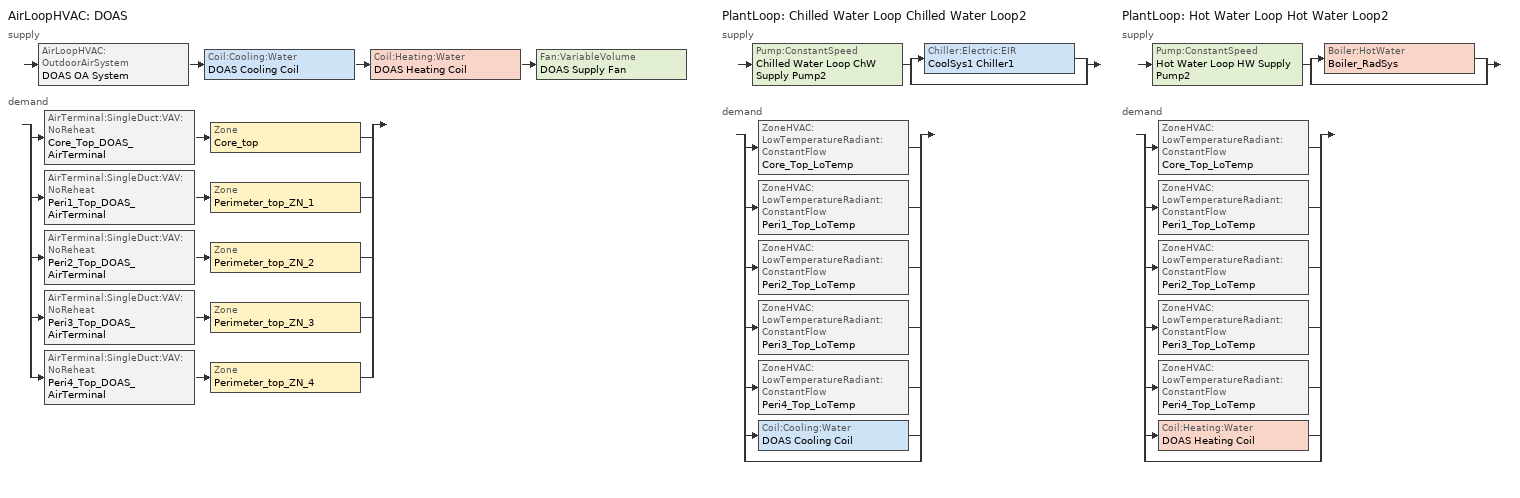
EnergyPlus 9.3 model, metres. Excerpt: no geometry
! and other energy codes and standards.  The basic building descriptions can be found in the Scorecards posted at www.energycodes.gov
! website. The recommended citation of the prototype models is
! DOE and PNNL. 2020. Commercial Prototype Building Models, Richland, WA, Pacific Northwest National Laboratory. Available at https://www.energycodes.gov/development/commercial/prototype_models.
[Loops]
AirLoopHVAC 'DOAS'
 supply: AirLoopHVAC:OutdoorAirSystem 'DOAS OA System' > Coil:Cooling:Water 'DOAS Cooling Coil' > Coil:Heating:Water 'DOAS Heating Coil' > Fan:VariableVolume 'DOAS Supply Fan'
 demand: split
  | AirTerminal:SingleDuct:VAV:NoReheat 'Core_Top_DOAS_AirTerminal' > Zone 'Core_top'
  | AirTerminal:SingleDuct:VAV:NoReheat 'Peri1_Top_DOAS_AirTerminal' > Zone 'Perimeter_top_ZN_1'
  | AirTerminal:SingleDuct:VAV:NoReheat 'Peri2_Top_DOAS_AirTerminal' > Zone 'Perimeter_top_ZN_2'
  | AirTerminal:SingleDuct:VAV:NoReheat 'Peri3_Top_DOAS_AirTerminal' > Zone 'Perimeter_top_ZN_3'
  | AirTerminal:SingleDuct:VAV:NoReheat 'Peri4_Top_DOAS_AirTerminal' > Zone 'Perimeter_top_ZN_4'
PlantLoop 'Chilled Water Loop Chilled Water Loop2'
 supply: Pump:ConstantSpeed 'Chilled Water Loop ChW Supply Pump2' > split
  | Chiller:Electric:EIR 'CoolSys1 Chiller1'
  | bypass
 demand: split
  | ZoneHVAC:LowTemperatureRadiant:ConstantFlow 'Core_Top_LoTemp'
  | ZoneHVAC:LowTemperatureRadiant:ConstantFlow 'Peri1_Top_LoTemp'
  | ZoneHVAC:LowTemperatureRadiant:ConstantFlow 'Peri2_Top_LoTemp'
  | ZoneHVAC:LowTemperatureRadiant:ConstantFlow 'Peri3_Top_LoTemp'
  | ZoneHVAC:LowTemperatureRadiant:ConstantFlow 'Peri4_Top_LoTemp'
  | Coil:Cooling:Water 'DOAS Cooling Coil'
  | bypass
PlantLoop 'Hot Water Loop Hot Water Loop2'
 supply: Pump:ConstantSpeed 'Hot Water Loop HW Supply Pump2' > split
  | Boiler:HotWater 'Boiler_RadSys'
  | bypass
 demand: split
  | ZoneHVAC:LowTemperatureRadiant:ConstantFlow 'Core_Top_LoTemp'
  | ZoneHVAC:LowTemperatureRadiant:ConstantFlow 'Peri1_Top_LoTemp'
  | ZoneHVAC:LowTemperatureRadiant:ConstantFlow 'Peri2_Top_LoTemp'
  | ZoneHVAC:LowTemperatureRadiant:ConstantFlow 'Peri3_Top_LoTemp'
  | ZoneHVAC:LowTemperatureRadiant:ConstantFlow 'Peri4_Top_LoTemp'
  | Coil:Heating:Water 'DOAS Heating Coil'
  | bypass
[DesignSpecification:OutdoorAir] Outdoor Air Method=Flow/Area; Outdoor Air Flow per Zone Floor Area {m3/s-m2}=0.000431773; Outdoor Air Flow per Zone {m3/s}=0
SZ DSOA Core_top; SZ DSOA Perimeter_top_ZN_3; SZ DSOA Perimeter_top_ZN_2; SZ DSOA Perimeter_top_ZN_1; SZ DSOA Perimeter_top_ZN_4; SZ DSOA Perimeter_mid_ZN_4
[DesignSpecification:ZoneAirDistribution]
VAV_Zone_AirDistribution: Zone Air Distribution Effectiveness in Cooling Mode=1; Zone Air Distribution Effectiveness in Heating Mode=1; Minimum Zone Ventilation Efficiency=0.6
[Sizing:Zone] Zone Cooling Design Supply Air Temperature Input Method=SupplyAirTemperature; Zone Cooling Design Supply Air Temperature {C}=12.8; Zone Heating Design Supply Air Temperature Input Method=SupplyAirTemperature; Zone Heating Design Supply Air Temperature {C}=40; Zone Cooling Design Supply Air Humidity Ratio {kgWater/kgDryAir}=0.0085; Zone Heating Design Supply Air Humidity Ratio {kgWater/kgDryAir}=0.008; Cooling Design Air Flow Method=DesignDay; Cooling Design Air Flow Rate {m3/s}=0; Cooling Minimum Air Flow {m3/s}=0; Cooling Minimum Air Flow Fraction=0; Heating Design Air Flow Method=DesignDay; Heating Design Air Flow Rate {m3/s}=0; Design Specification Zone Air Distribution Object=VAV_Zone_AirDistribution; Account for Dedicated Outdoor Air System=No; Dedicated Outdoor Air System Control Strategy=NeutralSupplyAir; Dedicated Outdoor Air Low Setpoint Temperature for Design {C}=autosize; Dedicated Outdoor Air High Setpoint Temperature for Design {C}=autosize
Name | Design Specification Outdoor Air Object
Core_top | SZ DSOA Core_top
Perimeter_top_ZN_3 | SZ DSOA Perimeter_top_ZN_3
Perimeter_top_ZN_2 | SZ DSOA Perimeter_top_ZN_2
Perimeter_top_ZN_1 | SZ DSOA Perimeter_top_ZN_1
Perimeter_top_ZN_4 | SZ DSOA Perimeter_top_ZN_4
Perimeter_mid_ZN_4 | SZ DSOA Perimeter_mid_ZN_4
[Sizing:System]
DOAS: Type of Load to Size On=Sensible; Design Outdoor Air Flow Rate {m3/s}=autosize; Central Heating Maximum System Air Flow Ratio=1; Preheat Design Temperature {C}=2; Preheat Design Humidity Ratio {kgWater/kgDryAir}=0.008; Precool Design Temperature {C}=11; Precool Design Humidity Ratio {kgWater/kgDryAir}=0.008; Central Cooling Design Supply Air Temperature {C}=12.8; Central Heating Design Supply Air Temperature {C}=12.2; Type of Zone Sum to Use=NonCoincident; 100% Outdoor Air in Cooling=yes; 100% Outdoor Air in Heating=yes; Central Cooling Design Supply Air Humidity Ratio {kgWater/kgDryAir}=0.00924; Central Heating Design Supply Air Humidity Ratio {kgWater/kgDryAir}=0.003; Cooling Supply Air Flow Rate Method=DesignDay; Heating Supply Air Flow Rate Method=DesignDay; System Outdoor Air Method=ZoneSum; Zone Maximum Outdoor Air Fraction=1; Cooling Design Capacity Method=CoolingDesignCapacity; Cooling Design Capacity {W}=autosize; Heating Design Capacity Method=HeatingDesignCapacity; Heating Design Capacity {W}=autosize; Central Cooling Capacity Control Method=OnOff
[Sizing:Plant] Sizing Option=NonCoincident; Zone Timesteps in Averaging Window=1
Name | Loop Type | Design Loop Exit Temperature {C} | Loop Design Temperature Difference {deltaC}
Chilled Water Loop Chilled Water Loop2 | Cooling | 7 | 6
Hot Water Loop Hot Water Loop2 | Heating | 82 | 11
[ZoneControl:Thermostat] Control Type Schedule=Dual Zone Control Type Sched
Name | Zone or ZoneList | Control 1
Core_mid Thermostat | Core_mid | Core_mid DualSPSched
Core_top Thermostat | Core_top | Core_top DualSPSched
Perimeter_top_ZN_3 Thermostat | Perimeter_top_ZN_3 | Perimeter_top_ZN_3 DualSPSched
Perimeter_top_ZN_2 Thermostat | Perimeter_top_ZN_2 | Perimeter_top_ZN_2 DualSPSched
Perimeter_top_ZN_1 Thermostat | Perimeter_top_ZN_1 | Perimeter_top_ZN_1 DualSPSched
Perimeter_top_ZN_4 Thermostat | Perimeter_top_ZN_4 | Perimeter_top_ZN_4 DualSPSched
Perimeter_mid_ZN_3 Thermostat | Perimeter_mid_ZN_3 | Perimeter_mid_ZN_3 DualSPSched
Perimeter_mid_ZN_2 Thermostat | Perimeter_mid_ZN_2 | Perimeter_mid_ZN_2 DualSPSched
Perimeter_mid_ZN_1 Thermostat | Perimeter_mid_ZN_1 | Perimeter_mid_ZN_1 DualSPSched
Perimeter_mid_ZN_4 Thermostat | Perimeter_mid_ZN_4 | Perimeter_mid_ZN_4 DualSPSched
[ThermostatSetpoint:DualSetpoint]
Name | Heating Setpoint Temperature Schedule | Cooling Setpoint Temperature Schedule
Core_mid DualSPSched; Core_top DualSPSched; Perimeter_top_ZN_3 DualSPSched; Perimeter_top_ZN_2 DualSPSched; Perimeter_top_ZN_1 DualSPSched; Perimeter_top_ZN_4 DualSPSched; Perimeter_mid_ZN_3 DualSPSched; Perimeter_mid_ZN_1 DualSPSched; Perimeter_mid_ZN_4 DualSPSched | HTGSETP_SCH_YES_OPTIMUM | CLGSETP_SCH_YES_OPTIMUM
Perimeter_mid_ZN_2 DualSPSched | HTGSETP_SCH_YES_OPTIMUM_w_SB | CLGSETP_SCH_YES_OPTIMUM_w_SB
[ZoneHVAC:LowTemperatureRadiant:ConstantFlow] Availability Schedule=RADSysAvail_Test; Hydronic Tubing Inside Diameter {m}=0.013; Temperature Control Type=MeanAirTemperature; Rated Pump Head {Pa}=179352; Motor Efficiency=0.9; Heating High Water Temperature Schedule=RADHEATHIGHWATERTEMP; Heating Low Water Temperature Schedule=RADHEATLOWWATERTEMP; Heating High Control Temperature Schedule=RADHEATHIGHCONTROLTEMP; Heating Low Control Temperature Schedule=RADHEATLOWCONTROLTEMP; Cooling High Water Temperature Schedule=RADCOOLHIGHWATERTEMP_Test; Cooling Low Water Temperature Schedule=RADCOOLLOWWATERTEMP_Test; Cooling High Control Temperature Schedule=RADCOOLHIGHCONTROLTEMP_Test; Cooling Low Control Temperature Schedule=RADCOOLLOWCONTROLTEMP_Test; Condensation Control Type=Off; Condensation Control Dewpoint Offset {C}=1; Circuit Length {m}=106.7
Name | Zone | Surface Name or Radiant Surface Group | Hydronic Tubing Length {m} | Rated Flow Rate {m3/s} | Rated Power Consumption {W} | Number of Circuits
Core_Top_LoTemp | Core_top | Core_top_ZN_5_Floor | 6453.65 | 0.00116111 | 254.5246 | OnePerSurface
Peri1_Top_LoTemp | Perimeter_top_ZN_1 | Perimeter_top_ZN_1_Floor | 1360.49 | 0.000349296 | 76.56825 | OnePerSurface
Peri2_Top_LoTemp | Perimeter_top_ZN_2 | Perimeter_top_ZN_2_Floor | 861.3 | 0.00030811 | 67.54 | OnePerSurface
Peri3_Top_LoTemp | Perimeter_top_ZN_3 | Perimeter_top_ZN_3_Floor | 1360.49 | 0.000322956 | 70.79435 | CalculateFromCircuitLength
Peri4_Top_LoTemp | Perimeter_top_ZN_4 | Perimeter_top_ZN_4_Floor | 861.3 | 0.000341943 | 74.95675 | OnePerSurface
[AirTerminal:SingleDuct:VAV:NoReheat] Availability Schedule=ALWAYS_ON; Zone Minimum Air Flow Input Method=Constant
Name | Maximum Air Flow Rate {m3/s} | Constant Minimum Air Flow Fraction
Core_Top_DOAS_AirTerminal | 2.15517 | 0.34775
Peri1_Top_DOAS_AirTerminal | 0.69892 | 0.22605
Peri2_Top_DOAS_AirTerminal | 0.56877 | 0.2
Peri3_Top_DOAS_AirTerminal | 0.59569 | 0.26522
Peri4_Top_DOAS_AirTerminal | 0.63072 | 0.2
[Zone equipment]
Core_top: Core_Top_LoTemp, Core_Top_DOAS_AirTerminal
Perimeter_top_ZN_2: Peri2_Top_LoTemp, Peri2_Top_DOAS_AirTerminal
Perimeter_top_ZN_3: Peri3_Top_LoTemp, Peri3_Top_DOAS_AirTerminal
Perimeter_top_ZN_4: Peri4_Top_LoTemp, Peri4_Top_DOAS_AirTerminal
Perimeter_top_ZN_1: Peri1_Top_LoTemp, Peri1_Top_DOAS_AirTerminal
Core_mid: Core_mid Ideal Loads Air System
Perimeter_mid_ZN_1: Perimeter_mid_ZN_1 Ideal Loads Air System
Perimeter_mid_ZN_2: Perimeter_mid_ZN_2 Ideal Loads Air System
Perimeter_mid_ZN_3: Perimeter_mid_ZN_3 Ideal Loads Air System
Perimeter_mid_ZN_4: Perimeter_mid_ZN_4 Ideal Loads Air System
[Fan:VariableVolume]
DOAS Supply Fan: Availability Schedule=HVACOperationSchd; Fan Total Efficiency=0.7; Pressure Rise {Pa}=1000; Maximum Flow Rate {m3/s}=4.64927; Fan Power Minimum Flow Rate Input Method=Fraction; Fan Power Minimum Flow Fraction=0; Motor Efficiency=0.9; Motor In Airstream Fraction=1; Fan Power Coefficient 1=0.00153024; Fan Power Coefficient 2=0.00520806; Fan Power Coefficient 3=1.10862; Fan Power Coefficient 4=-0.116356; Fan Power Coefficient 5=0
[Coil:Cooling:Water]
DOAS Cooling Coil: Availability Schedule=HVACTemplate-Always 1; Design Water Flow Rate {m3/s}=0.00779422; Design Air Flow Rate {m3/s}=4.64927; Design Inlet Water Temperature {C}=7; Design Inlet Air Temperature {C}=31.15484; Design Outlet Air Temperature {C}=11.64635; Design Inlet Air Humidity Ratio {kgWater/kgDryAir}=0.0152142; Design Outlet Air Humidity Ratio {kgWater/kgDryAir}=0.00924; Type of Analysis=DetailedAnalysis; Heat Exchanger Configuration=CrossFlow
[Coil:Heating:Water]
DOAS Heating Coil: Availability Schedule=HVACTemplate-Always 1; U-Factor Times Area Value {W/K}=1129.17; Maximum Water Flow Rate {m3/s}=0.00170732; Performance Input Method=UFactorTimesAreaAndDesignWaterFlowRate; Rated Capacity {W}=77276.2; Rated Inlet Water Temperature {C}=82.2; Rated Inlet Air Temperature {C}=16.6; Rated Outlet Water Temperature {C}=71.1; Rated Outlet Air Temperature {C}=32.2; Rated Ratio for Air and Water Convection=0.5
[Controller:WaterCoil] Control Variable=Temperature; Actuator Variable=Flow; Minimum Actuated Flow {m3/s}=0
Name | Action | Controller Convergence Tolerance {deltaC} | Maximum Actuated Flow {m3/s}
DOAS Cooling Coil Controller | Reverse | 6.10954e-05 | 0.00779422
DOAS Heating Coil Controller | Normal | 0.00027891 | 0.00170732
[Controller:OutdoorAir]
DOAS OA Controller: Minimum Outdoor Air Flow Rate {m3/s}=0.71706; Maximum Outdoor Air Flow Rate {m3/s}=4.64927; Economizer Control Type=DifferentialEnthalpy; Economizer Control Action Type=MinimumFlowWithBypass; Economizer Minimum Limit Dry-Bulb Temperature {C}=12.2; Lockout Type=NoLockout; Minimum Limit Type=ProportionalMinimum
[AirLoopHVAC]
DOAS: Design Supply Air Flow Rate {m3/s}=4.64927
[Pump:ConstantSpeed] Design Pump Head {Pa}=179352; Motor Efficiency=0.9; Fraction of Motor Inefficiencies to Fluid Stream=0; Pump Control Type=INTERMITTENT
Name | Design Flow Rate {m3/s} | Design Power Consumption {W}
Chilled Water Loop ChW Supply Pump2 | 0.0102776 | 2625.8
Hot Water Loop HW Supply Pump2 | 0.00419074 | 1070.68
[Boiler:HotWater]
Boiler_RadSys: Fuel Type=Electricity; Nominal Capacity {W}=189680; Nominal Thermal Efficiency=0.8; Efficiency Curve Temperature Evaluation Variable=LeavingBoiler; Normalized Boiler Efficiency Curve=BoilerEfficiency; Design Water Flow Rate {m3/s}=0.00419074; Minimum Part Load Ratio=0; Maximum Part Load Ratio=1.2; Optimum Part Load Ratio=1; Water Outlet Upper Temperature Limit {C}=99.9; Boiler Flow Mode=ConstantFlow; Sizing Factor=1
[Chiller:Electric:EIR]
CoolSys1 Chiller1: Reference Capacity {W}=258842; Reference COP {W/W}=2.67; Reference Leaving Chilled Water Temperature {C}=6.67; Reference Entering Condenser Fluid Temperature {C}=35; Reference Chilled Water Flow Rate {m3/s}=0.0102776; Reference Condenser Fluid Flow Rate {m3/s}=29.50802; Cooling Capacity Function of Temperature Curve=ElectricEIRChiller McQuay AGZ010BS 34.5kW/2.67COP CAPFT; Electric Input to Cooling Output Ratio Function of Temperature Curve=ElectricEIRChiller McQuay AGZ010BS 34.5kW/2.67COP EIRFT; Electric Input to Cooling Output Ratio Function of Part Load Ratio Curve=ElectricEIRChiller McQuay AGZ010BS 34.5kW/2.67COP EIRFPLR; Minimum Part Load Ratio=0.1; Maximum Part Load Ratio=1.15; Optimum Part Load Ratio=1; Minimum Unloading Ratio=0.1; Condenser Type=AirCooled; Fraction of Compressor Electric Consumption Rejected by Condenser=1; Leaving Chilled Water Lower Temperature Limit {C}=2; Chiller Flow Mode=ConstantFlow; Design Heat Recovery Water Flow Rate {m3/s}=0
[PlantLoop] Fluid Type=Water; Minimum Loop Flow Rate {m3/s}=0; Load Distribution Scheme=SequentialLoad; Plant Loop Demand Calculation Scheme=SingleSetpoint
Name | Plant Equipment Operation Scheme | Maximum Loop Temperature {C} | Minimum Loop Temperature {C} | Maximum Loop Flow Rate {m3/s} | Plant Loop Volume {m3} | Common Pipe Simulation
Chilled Water Loop Chilled Water Loop2 | Chilled Water Loop Chiller Operation2 | 98 | 1 | 0.0102776 | 1.23332 | None
Hot Water Loop Hot Water Loop2 | Hot Water Loop Operation2 | 100 | 10 | 0.00419074 | 0.50289
[PlantEquipmentList]
Chilled Water Loop All Chillers2: CoolSys1 Chiller1
Hot Water Loop All Equipment2: Boiler_RadSys
[PlantEquipmentOperation:CoolingLoad]
Chilled Water Loop Chiller Operation All Hours2: Load Range 1 Lower Limit {W}=0; Load Range 1 Upper Limit {W}=1000000000000000; Range 1 Equipment List=Chilled Water Loop All Chillers2
[PlantEquipmentOperation:HeatingLoad]
Hot Water Loop Operation All Hours2: Load Range 1 Lower Limit {W}=0; Load Range 1 Upper Limit {W}=1000000000000000; Range 1 Equipment List=Hot Water Loop All Equipment2
[PlantEquipmentOperationSchemes] Control Scheme 1 Schedule=HVACTemplate-Always 1
Name | Control Scheme 1
Chilled Water Loop Chiller Operation2 | Chilled Water Loop Chiller Operation All Hours2
Hot Water Loop Operation2 | Hot Water Loop Operation All Hours2
[SetpointManager:Scheduled]
DOAS Heating Supply Air Temp Manager: Control Variable=Temperature; Schedule=HVACTemplate-Always 12.2; Setpoint Node or NodeList=DOAS Supply Path Inlet
[SetpointManager:OutdoorAirReset] Control Variable=Temperature
Name | Setpoint at Outdoor Low Temperature {C} | Outdoor Low Temperature {C} | Setpoint at Outdoor High Temperature {C} | Outdoor High Temperature {C} | Setpoint Node or NodeList
DOAS Cooling Supply Air Temp Manager | 18.3 | 4.4 | 12.8 | 26.7 | DOAS Supply Fan Outlet
Chilled Water Loop ChW Temp Manager2 | 12.2 | 15.6 | 6.7 | 26.7 | Chilled Water Loop ChW Supply Outlet2
Hot Water Loop HW Temp Manager2 | 82.2 | -6.7 | 65.6 | 10 | Hot Water Loop HW Supply Outlet2
[SetpointManager:MixedAir] Control Variable=Temperature
Name | Setpoint Node or NodeList
DOAS Cooling Coil Air Temp Manager | DOAS Cooling Setpoint Nodes
DOAS Heating Coil Air Temp Manager | DOAS Heating Coil Outlet
DOAS Economizer Temp Manager | DOAS Mixed Air Outlet
[Schedule:Compact]
ALWAYS_ON; HVACTemplate-Always 1: Through: 12/31, For: AllDays, Until: 24:00, 1
HVACOperationSchd: Through: 12/31, For: Weekdays Weekends Holidays SummerDesignDay, Until: 06:00, 0, Until: 22:00, 1, Until: 24:00, 0, For: WinterDesignDay, Until: 06:00, 0, Until: 18:00, 1, Until: 24:00, 0, For: AllOtherDays, Until: 24:00, 0
HTGSETP_SCH_YES_OPTIMUM: Through: 12/31, For: WinterDesignDay, Until: 05:00, 15.6, Until: 06:00, 17.6, Until: 22:00, 19.6, Until: 24:00, 15.6, For: Weekdays, Until: 05:00, 15.6, Until: 06:00, 17.8, Until: 07:00, 20, Until: 22:00, 21, Until: 24:00, 15.6, For SummerDesignDay, Until: 24:00, 15.6, For: Saturday, Until: 05:00, 15.6, Until: 06:00, 17.8, Until: 07:00, 20, Until: 17:00, 21, Until: 24:00, 15.6, For:Sunday Holidays AllOtherDays, Until: 24:00, 15.6
HTGSETP_SCH_YES_OPTIMUM_w_SB: Through: 12/31, For: Weekdays, Until: 01:00, 15.6, Until: 02:00, 15.6, Until: 03:00, 15.6, Until: 04:00, 15.6, Until: 05:00, 15.6, Until: 06:00, 17.8, Until: 07:00, 20, Until: 08:00, 21, Until: 09:00, 21, Until: 10:00, 21, Until: 11:00, 20.4444, Until: 12:00, 21, Until: 13:00, 20.4444, Until: 14:00, 21, Until: 15:00, 20.4444, Until: 16:00, 21, Until: 17:00, 21, Until: 18:00, 21, Until: 19:00, 21, Until: 20:00, 21, Until: 21:00, 21, Until: 22:00, 21, Until: 23:00, 15.6, Until: 24:00, 15.6, For: Saturday, Until: 01:00, 15.6, Until: 02:00, 15.6, Until: 03:00, 15.6, Until: 04:00, 15.6, Until: 05:00, 15.6, Until: 06:00, 17.6, Until: 07:00, 20, Until: 08:00, 21, Until: 09:00, 21, Until: 10:00, 21, Until: 11:00, 20.4444, Until: 12:00, 21, Until: 13:00, 20.4444, Until: 14:00, 21, Until: 15:00, 20.4444, Until: 16:00, 21, Until: 17:00, 21, Until: 18:00, 15.6, Until: 19:00, 15.6, Until: 20:00, 15.6, Until: 21:00, 15.6, Until: 22:00, 15.6, Until: 23:00, 15.6, Until: 24:00, 15.6, For: WinterDesignDay, Until: 05:00, 15.6, Until: 06:00, 17.6, Until: 07:00, 19.6, Until: 22:00, 21, Until: 24:00, 15.6, For SummerDesignDay, Until: 24:00, 15.6, For:Sunday Holidays AllOtherDays, Until: 24:00, 15.6
CLGSETP_SCH_YES_OPTIMUM: Through: 12/31, For: SummerDesignDay, Until: 05:00, 26.7, Until: 06:00, 25.7, Until: 07:00, 25, Until: 22:00, 24, Until: 24:00, 26.7, For: Weekdays, Until: 05:00, 26.7, Until: 06:00, 25.6, Until: 07:00, 25, Until: 22:00, 24, Until: 24:00, 26.7, For: Saturday, Until: 05:00, 26.7, Until: 06:00, 25.7, Until: 07:00, 25, Until: 17:00, 24, Until: 24:00, 26.7, For WinterDesignDay, Until: 24:00, 26.7, For:Sunday Holidays AllOtherDays, Until: 24:00, 26.7
CLGSETP_SCH_YES_OPTIMUM_w_SB: Through: 12/31, For: Weekdays, Until: 01:00, 26.7, Until: 02:00, 26.7, Until: 03:00, 26.7, Until: 04:00, 26.7, Until: 05:00, 26.7, Until: 06:00, 25.6, Until: 07:00, 25, Until: 08:00, 24, Until: 09:00, 24, Until: 10:00, 24, Until: 11:00, 24.5556, Until: 12:00, 24, Until: 13:00, 24.5556, Until: 14:00, 24, Until: 15:00, 24.5556, Until: 16:00, 24, Until: 17:00, 24, Until: 18:00, 24, Until: 19:00, 24, Until: 20:00, 24, Until: 21:00, 24, Until: 22:00, 24, Until: 23:00, 26.7, Until: 24:00, 26.7, For: Saturday, Until: 01:00, 26.7, Until: 02:00, 26.7, Until: 03:00, 26.7, Until: 04:00, 26.7, Until: 05:00, 26.7, Until: 06:00, 25.7, Until: 07:00, 25, Until: 08:00, 24, Until: 09:00, 24, Until: 10:00, 24, Until: 11:00, 24.5556, Until: 12:00, 24, Until: 13:00, 24.5556, Until: 14:00, 24, Until: 15:00, 24.5556, Until: 16:00, 24, Until: 17:00, 24, Until: 18:00, 26.7, Until: 19:00, 26.7, Until: 20:00, 26.7, Until: 21:00, 26.7, Until: 22:00, 26.7, Until: 23:00, 26.7, Until: 24:00, 26.7, For: SummerDesignDay, Until: 05:00, 26.7, Until: 06:00, 25.7, Until: 07:00, 25, Until: 22:00, 24, Until: 24:00, 26.7, For WinterDesignDay, Until: 24:00, 26.7, For:Sunday Holidays AllOtherDays, Until: 24:00, 26.7
Dual Zone Control Type Sched: Through: 12/31, For: AllDays, Until: 24:00, 4
RADHEATHIGHWATERTEMP: Through: 12/31, For: Alldays, Until: 24:00, 50
RADHEATLOWWATERTEMP: Through: 12/31, For: Alldays, Until: 24:00, 30
RADHEATHIGHCONTROLTEMP: Through: 12/31, For: Alldays, Until: 24:00, 19
RADHEATLOWCONTROLTEMP: Through: 12/31, For: Alldays, Until: 24:00, 17
RADCOOLHIGHCONTROLTEMP_Test: Through: 12/31, For: Alldays, Until: 24:00, 24
RADCOOLLOWCONTROLTEMP_Test: Through: 12/31, For: Alldays, Until: 24:00, 21
HVACTemplate-Always 12.2: Through: 12/31, For: AllDays, Until: 24:00, 12.2
[Schedule:File] File=%SchFile_Loc%; Rows to Skip at Top=1; Number of Hours of Data=8760; Column Separator=Comma; Interpolate to Timestep=No
Name | Column Number
RADCOOLLOWWATERTEMP_Test | 1
RADCOOLHIGHWATERTEMP_Test | 2
RADSysAvail_Test | 3
[Curve:Quadratic] Coefficient3 x**2=0; Maximum Value of x=1
Name | Coefficient1 Constant | Coefficient2 x | Minimum Value of x | Input Unit Type for X | Output Unit Type
BoilerEfficiency | 1 | 0 | 0 | Dimensionless | Dimensionless
ElectricEIRChiller McQuay AGZ010BS 34.5kW/2.67COP EIRFPLR | 0 | 1 | 0.15
[Curve:Biquadratic] Minimum Value of x=5.56; Maximum Value of x=10; Minimum Value of y=23.89; Maximum Value of y=46.11; Input Unit Type for X=Temperature; Input Unit Type for Y=Temperature; Output Unit Type=Dimensionless
Name | Coefficient1 Constant | Coefficient2 x | Coefficient3 x**2 | Coefficient4 y | Coefficient5 y**2 | Coefficient6 x*y | Minimum Curve Output | Maximum Curve Output
ElectricEIRChiller McQuay AGZ010BS 34.5kW/2.67COP CAPFT | 0.929743 | 0.0503265 | -0.000118076 | -0.0045551 | -1.88921e-05 | -0.000330612 | 0.8673 | 1.2245
ElectricEIRChiller McQuay AGZ010BS 34.5kW/2.67COP EIRFT | 0.769017 | -0.0237801 | 0.000982881 | 0.0015397 | 0.000353063 | -0.000595949 | 0.72 | 1.3426
